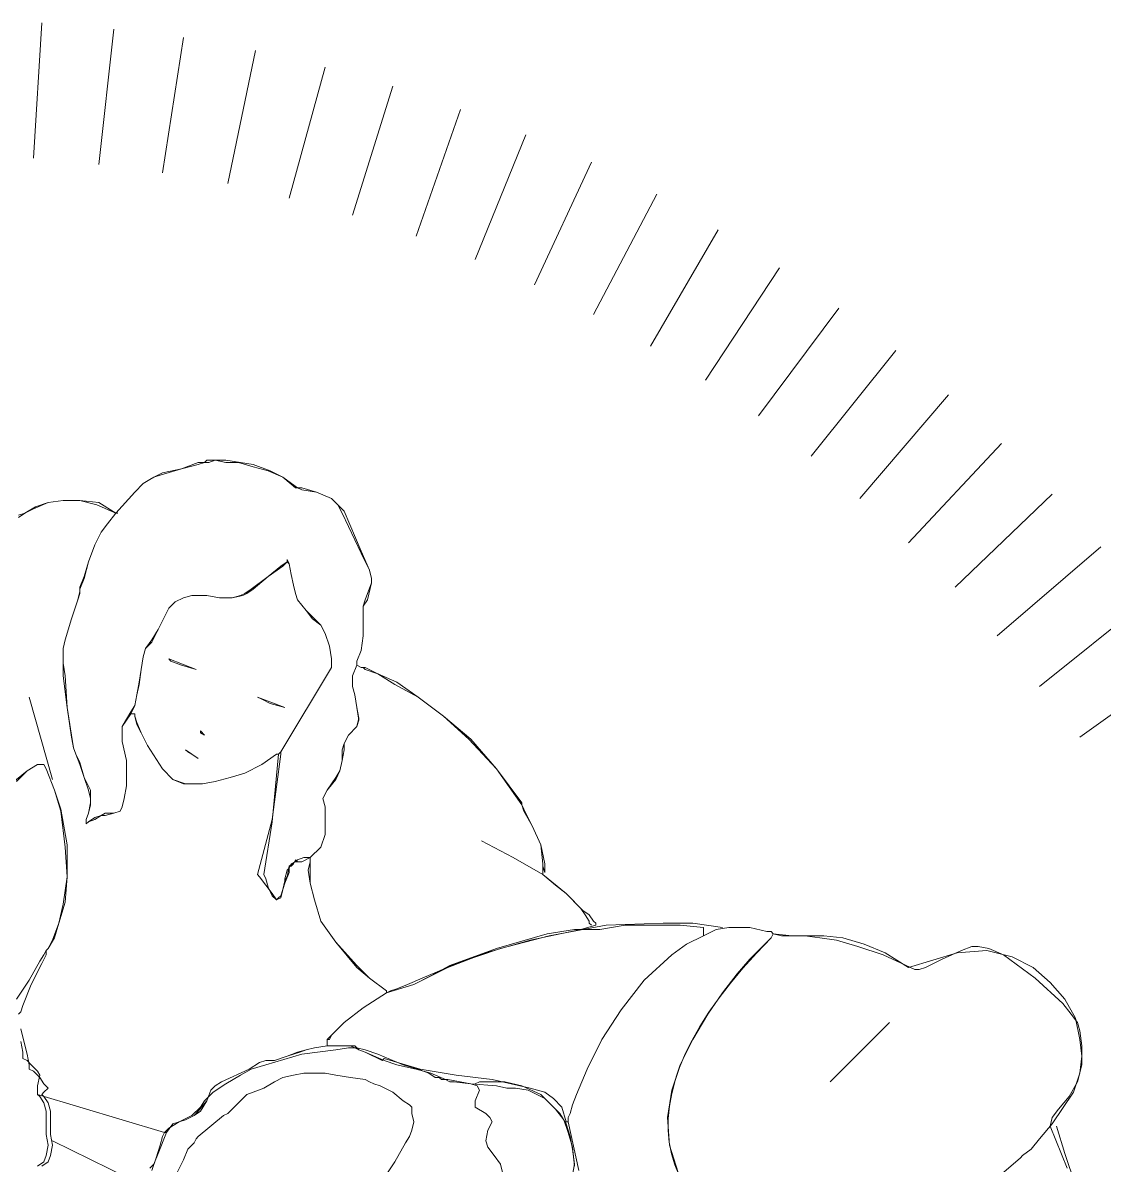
# Model space of a CAD drawing. Header units: centimetres. Extents: x -9.9 to 12.1, y -14.8 to 2.1.
# Drawn here: x 8.74796 to 8.77504, y -11.82197 to -11.79336 of the extents above; entities that cross this region are included whole.
import ezdxf

# ---------------------------------------------------------------- set-up
doc = ezdxf.new("R2010")
doc.units = ezdxf.units.CM
doc.header["$MEASUREMENT"] = 0
doc.layers.add('PDF _Geometria_Num_Penna__7', color=7, linetype='Continuous', lineweight=18)

msp = doc.modelspace()

# ---------------------------------------------------------------- linework, layer by layer
at = {"layer": 'PDF _Geometria_Num_Penna__7', "color": 7, "linetype": 'Continuous', "lineweight": 18, "flags": 128}
for points in [[(8.748441, -11.793364), (8.748229, -11.796751)], [(8.75024, -11.793522), (8.74987, -11.796909)], [(8.751986, -11.793734), (8.751457, -11.797121)], [(8.753786, -11.794052), (8.753098, -11.797386)], [(8.755532, -11.794475), (8.754632, -11.797756)], [(8.757225, -11.794951), (8.75622, -11.798179)], [(8.758919, -11.795533), (8.757808, -11.798709)], [(8.760559, -11.796168), (8.759289, -11.799291)], [(8.7622, -11.796856), (8.760771, -11.799926)], [(8.76384, -11.79765), (8.762253, -11.800667)], [(8.765375, -11.79855), (8.763681, -11.80146)], [(8.76691, -11.799502), (8.765057, -11.802307)], [(8.768391, -11.800508), (8.76638, -11.803207)], [(8.76982, -11.801566), (8.767703, -11.804212)], [(8.771143, -11.802677), (8.768921, -11.80527)], [(8.772466, -11.803895), (8.770138, -11.806382)], [(8.773736, -11.805165), (8.771302, -11.807493)], [(8.747859, -11.805747), (8.748018, -11.805641), (8.748229, -11.805535), (8.7486, -11.805376), (8.74897, -11.805323), (8.749393, -11.805323), (8.749817, -11.805429), (8.750293, -11.805641), (8.750081, -11.805906), (8.749923, -11.806117), (8.749764, -11.806435), (8.749605, -11.806858), (8.749499, -11.807281), (8.749393, -11.807546), (8.749393, -11.807652), (8.749341, -11.807811), (8.749182, -11.808287), (8.749023, -11.808816), (8.74897, -11.809028), (8.74897, -11.809239), (8.74897, -11.809451), (8.74897, -11.809716), (8.749076, -11.810509), (8.749182, -11.81125), (8.749235, -11.811515), (8.749288, -11.811674), (8.749393, -11.811938), (8.749499, -11.812256), (8.749605, -11.812573), (8.749658, -11.812785), (8.749658, -11.812944), (8.749605, -11.813155), (8.749552, -11.813314), (8.749552, -11.81342), (8.749605, -11.813367), (8.749764, -11.813314), (8.749923, -11.813208), (8.750028, -11.813208), (8.75024, -11.813155), (8.750399, -11.813103), (8.750452, -11.812997), (8.750505, -11.812785), (8.750558, -11.812467), (8.750558, -11.811832), (8.750452, -11.811356), (8.750452, -11.810986), (8.750664, -11.810668), (8.750769, -11.810668), (8.750769, -11.810721), (8.750822, -11.810933), (8.750928, -11.811145), (8.751087, -11.811462), (8.751457, -11.812044), (8.751722, -11.812309), (8.751986, -11.812415), (8.752092, -11.812415), (8.752251, -11.812415), (8.752463, -11.812415), (8.75278, -11.812362), (8.753151, -11.812256), (8.753521, -11.81215), (8.753945, -11.811938), (8.754315, -11.811674), (8.754368, -11.811674), (8.754209, -11.813367), (8.753997, -11.81469), (8.75405, -11.814796), (8.754103, -11.815008), (8.754209, -11.815219), (8.754315, -11.815325), (8.754421, -11.815272), (8.754474, -11.815061), (8.754527, -11.814849), (8.75458, -11.814743), (8.754632, -11.814478), (8.754685, -11.814478), (8.754738, -11.814425), (8.754791, -11.81432), (8.754844, -11.814373), (8.75495, -11.814373), (8.755162, -11.814267), (8.755162, -11.81432), (8.755162, -11.814373), (8.755109, -11.814584), (8.755162, -11.814902), (8.755267, -11.815325), (8.755426, -11.815854), (8.755797, -11.816384), (8.756326, -11.817019), (8.756643, -11.817283), (8.757067, -11.817601), (8.757067, -11.817654), (8.756485, -11.818024), (8.756008, -11.818394), (8.75585, -11.818553), (8.755691, -11.818712), (8.755638, -11.818818), (8.755585, -11.818818), (8.755585, -11.818977), (8.755267, -11.819029), (8.755056, -11.819082), (8.754844, -11.819135), (8.75458, -11.819241), (8.754262, -11.819347), (8.75405, -11.819347), (8.753892, -11.8194), (8.753627, -11.819559), (8.752939, -11.819876), (8.75278, -11.819982), (8.752674, -11.820088), (8.752569, -11.820352), (8.752357, -11.820617), (8.752251, -11.820723), (8.752039, -11.820829), (8.751722, -11.820935), (8.751563, -11.821146)], [(8.747859, -11.805694), (8.748018, -11.805641), (8.748282, -11.805482), (8.7486, -11.805376), (8.74897, -11.805323), (8.749393, -11.805323), (8.74987, -11.805376), (8.750293, -11.805641), (8.750346, -11.805641)], [(8.774953, -11.806488), (8.77236, -11.80871)], [(8.776065, -11.807864), (8.773419, -11.80998)], [(8.756432, -11.809504), (8.756485, -11.809504), (8.756538, -11.809504), (8.756855, -11.809663), (8.757331, -11.809874), (8.757861, -11.810245), (8.758496, -11.810721), (8.759183, -11.811303), (8.759819, -11.812044), (8.760454, -11.812891), (8.760454, -11.812944), (8.760506, -11.81305), (8.760718, -11.813473), (8.76093, -11.813949), (8.761036, -11.814425), (8.761036, -11.814584), (8.761036, -11.814637), (8.760983, -11.814478)], [(8.777176, -11.809292), (8.774424, -11.81125)], [(8.748123, -11.810245), (8.748706, -11.812309)], [(8.750769, -11.810668), (8.750769, -11.810721), (8.750822, -11.81088), (8.750928, -11.811145), (8.751087, -11.811462), (8.751457, -11.812044), (8.751722, -11.812309), (8.752039, -11.812415), (8.752092, -11.812415), (8.752251, -11.812415), (8.752463, -11.812415), (8.75278, -11.812362), (8.753151, -11.812256), (8.753521, -11.81215), (8.753945, -11.811938), (8.754315, -11.811674)], [(8.747859, -11.818183), (8.747912, -11.81813), (8.747965, -11.817971), (8.748176, -11.817442), (8.748441, -11.816913), (8.748547, -11.816701), (8.748547, -11.816595), (8.7486, -11.816542), (8.748758, -11.816278), (8.748864, -11.815907), (8.749023, -11.815378), (8.749076, -11.814743), (8.749076, -11.813949), (8.748917, -11.81305), (8.748758, -11.812573), (8.748547, -11.812044), (8.748494, -11.811938), (8.748335, -11.811938), (8.74807, -11.812097), (8.747806, -11.812309), (8.7477, -11.812415), (8.7477, -11.812467)], [(8.747806, -11.817812), (8.748123, -11.817336), (8.748388, -11.81686), (8.748494, -11.816701), (8.748547, -11.816595), (8.7486, -11.816542), (8.748706, -11.816331), (8.748864, -11.815907), (8.74897, -11.815431), (8.749076, -11.814743), (8.749023, -11.814002), (8.748917, -11.813103), (8.748758, -11.812573), (8.748547, -11.812044), (8.748494, -11.811938), (8.748335, -11.811938), (8.74807, -11.812097), (8.747806, -11.812362)], [(8.7622, -11.81596), (8.762147, -11.815907), (8.762147, -11.815854), (8.762041, -11.815696), (8.761935, -11.815537), (8.761565, -11.815166), (8.7613, -11.814955), (8.760983, -11.81469), (8.760242, -11.814267), (8.759448, -11.813843)], [(8.755162, -11.814267), (8.755162, -11.814373), (8.755162, -11.814584), (8.755162, -11.814902), (8.755267, -11.815325), (8.755426, -11.815854), (8.755797, -11.816384), (8.756326, -11.816966), (8.756643, -11.817283), (8.757067, -11.817601)], [(8.755585, -11.818818), (8.755638, -11.818765), (8.755691, -11.818712), (8.75585, -11.818553), (8.756008, -11.818394), (8.756485, -11.818024), (8.757067, -11.817654), (8.757173, -11.817601), (8.757331, -11.817548), (8.757596, -11.817442), (8.757966, -11.817283), (8.758337, -11.817124), (8.758813, -11.816913), (8.759924, -11.816542), (8.761142, -11.816225), (8.76257, -11.81596), (8.763999, -11.815907), (8.76474, -11.815907), (8.765481, -11.816013)], [(8.761882, -11.822099), (8.761618, -11.820882), (8.761618, -11.820776), (8.761671, -11.82067), (8.761723, -11.820458), (8.761829, -11.820194), (8.762094, -11.819559), (8.762464, -11.818818), (8.762941, -11.818077), (8.763523, -11.817336), (8.764211, -11.816701), (8.764581, -11.816436), (8.765004, -11.816225), (8.765322, -11.816066), (8.765639, -11.816013), (8.766169, -11.816013), (8.766592, -11.816119), (8.766698, -11.816119), (8.766751, -11.816172), (8.766962, -11.816225), (8.76728, -11.816225), (8.76765, -11.816225), (8.768021, -11.816225), (8.768497, -11.816278), (8.769026, -11.816436), (8.769555, -11.816648), (8.770138, -11.817019), (8.771355, -11.816648), (8.772096, -11.816595), (8.772731, -11.816754), (8.77326, -11.817019), (8.773683, -11.817389), (8.774054, -11.817812), (8.774318, -11.818289), (8.774424, -11.818818), (8.774477, -11.819241), (8.774424, -11.819664), (8.774265, -11.820141), (8.773736, -11.820935), (8.773419, -11.821305), (8.773207, -11.82157), (8.772995, -11.821728), (8.772942, -11.821781), (8.771408, -11.823104)], [(8.76437, -11.822152), (8.764158, -11.821464), (8.764105, -11.820776), (8.764211, -11.820088), (8.764422, -11.819453), (8.76474, -11.818818), (8.76511, -11.818183), (8.765481, -11.817654), (8.765851, -11.817177), (8.766169, -11.816807), (8.766486, -11.816489), (8.766698, -11.816278), (8.766751, -11.816172), (8.767227, -11.816225), (8.767545, -11.816225), (8.767915, -11.816278), (8.768338, -11.816331), (8.768868, -11.816489), (8.769503, -11.816701), (8.770297, -11.817071), (8.770402, -11.817071), (8.770561, -11.817019), (8.770984, -11.816807), (8.771461, -11.816595), (8.771725, -11.816489), (8.771884, -11.816489), (8.772149, -11.816542), (8.772519, -11.816701), (8.773313, -11.817283), (8.774001, -11.817918), (8.774213, -11.818183), (8.774371, -11.818394), (8.774424, -11.818606), (8.774477, -11.818977), (8.774477, -11.819453), (8.774371, -11.819876), (8.77416, -11.820247), (8.773895, -11.820564), (8.773736, -11.820776), (8.773683, -11.820987), (8.774107, -11.822046)], [(8.748441, -11.821993), (8.7486, -11.821887), (8.748653, -11.821728), (8.748706, -11.821464), (8.748653, -11.821199), (8.748653, -11.820882), (8.748653, -11.820617), (8.7486, -11.820405), (8.748494, -11.820247), (8.748441, -11.820194), (8.748494, -11.820141), (8.7486, -11.820035), (8.748494, -11.819929), (8.748388, -11.81977), (8.748229, -11.819612), (8.748123, -11.819559), (8.748123, -11.819453), (8.74807, -11.819188), (8.747965, -11.818765), (8.747912, -11.818553)], [(8.76818, -11.819876), (8.769661, -11.818394)], [(8.748335, -11.820194), (8.748335, -11.820141), (8.748335, -11.819982), (8.748388, -11.819717), (8.748335, -11.819612), (8.748176, -11.819453), (8.74807, -11.819347), (8.747965, -11.819294), (8.747965, -11.819135), (8.747912, -11.818871)], [(8.75114, -11.822046), (8.751246, -11.82194), (8.751351, -11.821675), (8.751563, -11.821146), (8.751722, -11.820935), (8.752039, -11.820829), (8.752251, -11.820723), (8.75241, -11.820617), (8.752569, -11.820352), (8.752674, -11.820088), (8.75278, -11.819982), (8.752939, -11.819876), (8.753627, -11.819559), (8.753892, -11.8194), (8.75405, -11.819347), (8.754262, -11.819347), (8.75458, -11.819241), (8.754897, -11.819135), (8.755056, -11.819082), (8.755267, -11.819029), (8.755585, -11.818977), (8.756008, -11.818977), (8.756167, -11.818977), (8.756273, -11.818977), (8.756379, -11.819082), (8.756538, -11.819135), (8.757014, -11.819347), (8.757331, -11.819453), (8.757543, -11.819506), (8.757808, -11.819559), (8.758178, -11.819664), (8.758548, -11.819823), (8.758654, -11.819876), (8.75876, -11.819876), (8.759183, -11.819929), (8.759342, -11.819982), (8.759395, -11.820088), (8.759289, -11.820352), (8.759289, -11.820458), (8.759289, -11.820511), (8.759554, -11.82067), (8.75966, -11.820776), (8.759713, -11.820882), (8.759607, -11.821093), (8.759554, -11.821358), (8.759607, -11.821517), (8.759766, -11.821728), (8.759924, -11.82194), (8.759977, -11.822152)], [(8.761618, -11.822787), (8.761777, -11.82194), (8.761724, -11.82157), (8.761671, -11.821252), (8.761565, -11.820935), (8.761406, -11.82067), (8.761036, -11.8203), (8.760612, -11.820088), (8.760295, -11.820035), (8.760083, -11.820035), (8.759819, -11.819982), (8.759183, -11.819929), (8.758601, -11.819823), (8.758443, -11.819823), (8.75839, -11.81977), (8.758284, -11.81977), (8.758125, -11.819664), (8.757861, -11.819559), (8.75749, -11.819453), (8.756855, -11.819188), (8.756538, -11.819082), (8.756326, -11.819029), (8.756114, -11.819029), (8.755797, -11.819082), (8.75495, -11.819188), (8.75405, -11.819453), (8.75368, -11.819559), (8.753415, -11.819717), (8.753045, -11.819929), (8.752727, -11.820141), (8.752516, -11.820352), (8.75241, -11.820511), (8.752198, -11.820723), (8.751881, -11.820882), (8.751616, -11.82104), (8.75151, -11.821146), (8.751457, -11.821252), (8.751404, -11.821464), (8.751299, -11.821781), (8.751193, -11.822099)], [(8.747964, -11.819294), (8.74807, -11.819347), (8.748176, -11.819453), (8.748335, -11.819612), (8.748388, -11.819717), (8.748335, -11.819982), (8.748335, -11.820141), (8.748335, -11.820194), (8.748388, -11.820247), (8.748494, -11.820405), (8.748547, -11.820617), (8.748547, -11.820882), (8.748547, -11.821199), (8.7486, -11.821464), (8.748547, -11.821728), (8.748494, -11.821887), (8.748335, -11.821993)], [(8.756961, -11.822363), (8.757278, -11.821887), (8.757543, -11.821411), (8.757649, -11.821252), (8.757702, -11.821093), (8.757755, -11.820882), (8.757702, -11.82067), (8.757702, -11.820511), (8.757649, -11.820458), (8.75749, -11.820352), (8.757225, -11.820141), (8.756908, -11.819982), (8.756749, -11.819929), (8.756643, -11.819876), (8.756538, -11.819823), (8.756167, -11.81977), (8.755797, -11.819717), (8.755532, -11.819664), (8.75532, -11.819664), (8.755003, -11.819664), (8.754738, -11.819717), (8.754474, -11.81977), (8.754262, -11.819876), (8.753997, -11.820035), (8.753733, -11.820141), (8.753574, -11.820194), (8.753415, -11.820352), (8.753257, -11.820511), (8.753098, -11.82067), (8.752992, -11.820723), (8.752357, -11.821252), (8.752304, -11.821305), (8.752251, -11.821411), (8.752092, -11.82157), (8.751986, -11.821834), (8.751828, -11.822152)], [(8.761777, -11.821993), (8.761724, -11.821517), (8.761618, -11.821146), (8.761512, -11.820829), (8.7613, -11.820564), (8.76093, -11.820194), (8.760454, -11.819982), (8.76003, -11.819876), (8.75966, -11.819876), (8.759395, -11.819876), (8.759289, -11.819929)], [(8.748335, -11.821993), (8.748494, -11.821887), (8.748547, -11.821728), (8.7486, -11.821464), (8.748547, -11.821199), (8.748547, -11.820882), (8.748547, -11.820617), (8.748494, -11.820405), (8.748388, -11.820247), (8.748335, -11.820194), (8.75151, -11.821146), (8.751563, -11.821146), (8.751351, -11.821675), (8.751246, -11.82194), (8.75114, -11.822046)], [(8.773842, -11.820987), (8.774054, -11.821675), (8.774318, -11.822469)], [(8.751087, -11.822522), (8.748706, -11.821358)]]:
    msp.add_lwpolyline(points, dxfattribs=at)
for points in [[(8.74897, -11.809239), (8.74897, -11.809028), (8.749023, -11.808816), (8.749182, -11.808287), (8.749341, -11.807811), (8.749393, -11.807652), (8.749393, -11.807546), (8.749499, -11.807281), (8.749605, -11.806858), (8.749764, -11.806435), (8.749923, -11.806117), (8.750081, -11.805906), (8.750293, -11.805641), (8.750769, -11.805112), (8.750981, -11.8049), (8.75114, -11.804794), (8.751246, -11.804741), (8.751404, -11.804688), (8.751934, -11.80453), (8.752357, -11.804424), (8.752516, -11.804371), (8.752569, -11.804371), (8.752622, -11.804371), (8.75278, -11.804318), (8.753045, -11.804371), (8.753362, -11.804371), (8.753733, -11.804477), (8.754103, -11.804583), (8.754474, -11.804741), (8.754791, -11.805006), (8.754844, -11.805006), (8.75495, -11.805059), (8.75532, -11.805112), (8.755691, -11.80527), (8.75585, -11.805429), (8.755955, -11.805641), (8.756432, -11.806646), (8.756643, -11.80707), (8.756696, -11.807281), (8.756696, -11.807387), (8.756538, -11.807811), (8.756485, -11.807969), (8.756485, -11.808128), (8.756485, -11.80834), (8.756485, -11.80871), (8.756432, -11.809081), (8.756326, -11.809345), (8.756326, -11.809451), (8.75622, -11.809716), (8.75622, -11.80998), (8.756273, -11.810192), (8.756326, -11.810509), (8.756379, -11.810827), (8.756326, -11.810986), (8.756114, -11.811197), (8.756008, -11.811409), (8.755955, -11.811568), (8.755955, -11.811832), (8.755903, -11.812097), (8.755797, -11.812309), (8.755585, -11.812573), (8.755479, -11.812785), (8.755532, -11.812997), (8.755532, -11.813314), (8.755532, -11.813685), (8.755426, -11.814002), (8.755162, -11.814267), (8.75495, -11.814373), (8.754844, -11.814373), (8.754791, -11.814373), (8.754685, -11.814425), (8.754632, -11.814531), (8.75458, -11.814584), (8.754527, -11.814796), (8.754527, -11.814902), (8.754474, -11.815061), (8.754421, -11.815272), (8.754315, -11.815325), (8.754209, -11.815219), (8.754103, -11.815008), (8.75405, -11.814796), (8.753997, -11.81469), (8.754209, -11.813367), (8.754368, -11.811674), (8.754421, -11.811621), (8.755691, -11.809504), (8.755691, -11.809292), (8.755638, -11.808975), (8.755532, -11.808657), (8.755426, -11.808446), (8.755215, -11.808287), (8.755056, -11.808075), (8.754844, -11.807811), (8.754791, -11.807652), (8.754738, -11.80744), (8.754685, -11.807176), (8.754632, -11.806911), (8.75458, -11.806858), (8.754421, -11.806964), (8.754103, -11.807229), (8.75368, -11.807546), (8.753521, -11.807652), (8.753415, -11.807705), (8.753204, -11.807758), (8.752886, -11.807758), (8.752569, -11.807705), (8.752357, -11.807705), (8.752198, -11.807705), (8.751986, -11.807758), (8.751775, -11.807864), (8.751616, -11.808022), (8.75151, -11.808234), (8.751351, -11.808551), (8.751193, -11.808869), (8.751034, -11.809028), (8.750981, -11.809239), (8.750928, -11.809557), (8.750875, -11.809927), (8.750822, -11.810192), (8.750769, -11.810457), (8.750664, -11.810668), (8.750452, -11.810986), (8.750452, -11.811356), (8.750558, -11.811832), (8.750558, -11.812467), (8.750505, -11.812785), (8.750452, -11.812997), (8.750399, -11.813103), (8.75024, -11.813155), (8.750028, -11.813208), (8.749923, -11.813208), (8.749764, -11.813314), (8.749605, -11.813367), (8.749552, -11.81342), (8.749552, -11.813314), (8.749605, -11.813155), (8.749658, -11.812944), (8.749658, -11.812785), (8.749605, -11.812573), (8.749499, -11.812256), (8.749393, -11.811938), (8.749288, -11.811674), (8.749235, -11.811515), (8.749182, -11.81125), (8.749076, -11.810509), (8.74897, -11.809716), (8.74897, -11.809451)], [(8.754632, -11.814478), (8.754632, -11.814531), (8.754632, -11.814637), (8.754527, -11.814902), (8.754421, -11.815219), (8.754368, -11.815272), (8.754315, -11.815325), (8.754209, -11.815166), (8.75405, -11.814955), (8.753892, -11.814743), (8.753839, -11.81469), (8.754209, -11.813314), (8.754421, -11.811674), (8.754421, -11.811621), (8.755691, -11.809504), (8.755691, -11.809292), (8.755638, -11.808975), (8.755532, -11.808657), (8.755426, -11.808446), (8.755267, -11.808287), (8.755056, -11.808075), (8.754844, -11.807811), (8.754791, -11.807652), (8.754738, -11.80744), (8.754685, -11.807176), (8.754632, -11.806911), (8.75458, -11.806805), (8.75458, -11.806858), (8.754474, -11.806964), (8.754103, -11.807229), (8.753733, -11.807546), (8.753574, -11.807652), (8.753468, -11.807705), (8.753204, -11.807758), (8.752886, -11.807758), (8.752569, -11.807705), (8.752357, -11.807705), (8.752198, -11.807705), (8.751986, -11.807758), (8.751775, -11.807864), (8.751616, -11.808022), (8.75151, -11.808234), (8.751351, -11.808551), (8.751193, -11.808816), (8.751034, -11.809028), (8.750981, -11.809239), (8.750928, -11.809557), (8.750875, -11.809874), (8.750822, -11.810192), (8.750769, -11.810457), (8.750664, -11.810615), (8.750452, -11.810986), (8.750452, -11.811356), (8.750558, -11.811832), (8.750558, -11.812467), (8.750505, -11.812785), (8.750452, -11.812997), (8.750399, -11.813103), (8.75024, -11.813155), (8.750028, -11.813155), (8.749923, -11.813208), (8.749764, -11.813261), (8.749605, -11.813367), (8.749552, -11.81342), (8.749552, -11.813314), (8.749605, -11.813155), (8.749658, -11.812891), (8.749658, -11.812785), (8.749658, -11.812573), (8.749499, -11.812256), (8.749393, -11.811885), (8.749288, -11.811674), (8.749235, -11.811515), (8.749182, -11.811197), (8.749076, -11.810509), (8.749023, -11.809716), (8.74897, -11.809398), (8.74897, -11.809239), (8.74897, -11.809028), (8.749023, -11.808816), (8.749182, -11.808287), (8.749341, -11.807811), (8.749393, -11.807599), (8.749393, -11.807493), (8.749499, -11.807229), (8.749605, -11.806858), (8.749764, -11.806435), (8.749923, -11.806117), (8.750081, -11.805906), (8.750293, -11.805641), (8.750769, -11.805112), (8.750981, -11.8049), (8.75114, -11.804794), (8.751246, -11.804741), (8.751457, -11.804635), (8.751934, -11.80453), (8.752357, -11.804371), (8.752516, -11.804371), (8.752569, -11.804318), (8.752622, -11.804318), (8.75278, -11.804318), (8.753045, -11.804318), (8.753415, -11.804371), (8.753733, -11.804424), (8.754156, -11.804583), (8.754474, -11.804741), (8.754844, -11.805006), (8.75495, -11.805006), (8.75532, -11.805112), (8.755691, -11.80527), (8.75585, -11.805429), (8.756008, -11.805588), (8.756432, -11.806593), (8.756643, -11.80707), (8.756696, -11.807281), (8.756696, -11.807387), (8.75659, -11.807811), (8.756485, -11.807969), (8.756485, -11.808075), (8.756485, -11.80834), (8.756485, -11.80871), (8.756432, -11.809081), (8.756326, -11.809345), (8.756326, -11.809451), (8.75622, -11.809716), (8.75622, -11.80998), (8.756273, -11.810192), (8.756326, -11.810509), (8.756379, -11.810774), (8.756326, -11.810986), (8.756114, -11.811197), (8.756008, -11.811409), (8.756008, -11.811568), (8.755955, -11.811832), (8.755903, -11.812097), (8.755797, -11.812256), (8.755585, -11.812573), (8.755479, -11.812785), (8.755532, -11.812997), (8.755532, -11.813314), (8.755532, -11.813685), (8.755426, -11.814002), (8.755162, -11.814267), (8.755003, -11.814267), (8.754844, -11.81432)], [(8.750822, -11.810192), (8.750875, -11.809927), (8.750928, -11.809557), (8.750981, -11.809239), (8.751034, -11.809028), (8.751193, -11.808869), (8.751351, -11.808551), (8.75151, -11.808234), (8.751616, -11.808022), (8.751775, -11.807864), (8.751986, -11.807758), (8.752198, -11.807705), (8.752357, -11.807705), (8.752568, -11.807705), (8.752886, -11.807758), (8.753203, -11.807758), (8.753415, -11.807705), (8.753521, -11.807652), (8.75368, -11.807546), (8.754103, -11.807229), (8.754421, -11.806964), (8.754579, -11.806858), (8.754632, -11.806911), (8.754685, -11.807176), (8.754738, -11.80744), (8.754791, -11.807652), (8.754844, -11.807811), (8.755056, -11.808075), (8.755214, -11.808287), (8.755426, -11.808446), (8.755532, -11.808657), (8.755638, -11.808975), (8.755691, -11.809292), (8.755691, -11.809504), (8.754421, -11.811621), (8.754368, -11.811674), (8.754315, -11.811674), (8.753944, -11.811938), (8.753521, -11.81215), (8.753151, -11.812256), (8.75278, -11.812362), (8.752463, -11.812415), (8.752251, -11.812415), (8.752092, -11.812415), (8.751986, -11.812415), (8.751722, -11.812309), (8.751457, -11.812044), (8.751087, -11.811462), (8.750928, -11.811145), (8.750822, -11.810933), (8.750769, -11.810721), (8.750769, -11.810668), (8.750663, -11.810668), (8.750769, -11.810457)], [(8.751616, -11.809292), (8.751669, -11.809345), (8.751934, -11.809451), (8.752304, -11.809557)], [(8.755162, -11.814267), (8.755162, -11.81432), (8.755162, -11.814373), (8.755109, -11.814584), (8.755162, -11.814902), (8.755267, -11.815325), (8.755426, -11.815854), (8.755797, -11.816384), (8.756326, -11.817019), (8.756643, -11.817283), (8.757067, -11.817601), (8.757067, -11.817654), (8.757755, -11.817442), (8.758601, -11.817019), (8.759554, -11.816648), (8.760665, -11.816331), (8.761935, -11.816066), (8.762306, -11.81596), (8.762306, -11.815907), (8.762253, -11.815854), (8.762147, -11.815696), (8.761988, -11.81559), (8.761565, -11.815166), (8.760983, -11.81469), (8.760983, -11.814637), (8.760983, -11.814584), (8.760983, -11.814425), (8.76093, -11.813949), (8.760718, -11.813473), (8.760506, -11.813103), (8.760454, -11.812944), (8.759819, -11.812044), (8.759131, -11.811303), (8.758496, -11.810721), (8.757861, -11.810245), (8.757278, -11.809927), (8.756855, -11.809663), (8.756538, -11.809557), (8.756485, -11.809504), (8.756432, -11.809504), (8.756326, -11.809451), (8.75622, -11.809716), (8.75622, -11.80998), (8.756273, -11.810192), (8.756326, -11.810509), (8.756379, -11.810827), (8.756326, -11.810986), (8.756114, -11.811197), (8.756008, -11.811409), (8.755955, -11.811568), (8.755955, -11.811832), (8.755903, -11.812097), (8.755797, -11.812309), (8.755585, -11.812573), (8.755479, -11.812785), (8.755532, -11.812997), (8.755532, -11.813314), (8.755532, -11.813685), (8.755426, -11.814002)], [(8.753839, -11.810245), (8.753945, -11.810298), (8.754156, -11.810404), (8.754527, -11.810509)], [(8.75241, -11.811092), (8.75241, -11.811145), (8.752516, -11.811197)], [(8.752039, -11.811568), (8.752092, -11.811621), (8.752198, -11.811674), (8.752357, -11.81178)], [(8.755585, -11.818818), (8.755638, -11.818818), (8.755691, -11.818712), (8.75585, -11.818553), (8.756008, -11.818394), (8.756485, -11.818024), (8.757067, -11.817654), (8.757755, -11.817442), (8.758178, -11.81723), (8.758654, -11.816966), (8.759819, -11.816542), (8.761089, -11.816172), (8.761777, -11.816066), (8.762412, -11.816066), (8.763047, -11.81596), (8.763735, -11.81596), (8.764422, -11.81596), (8.765005, -11.816013), (8.765005, -11.816225), (8.764581, -11.816436), (8.764211, -11.816701), (8.763523, -11.817336), (8.762941, -11.818077), (8.762464, -11.818818), (8.762094, -11.819559), (8.761829, -11.820194), (8.761724, -11.820458), (8.761671, -11.82067), (8.761618, -11.820776), (8.761618, -11.820882), (8.761565, -11.820882), (8.761459, -11.820511), (8.761247, -11.8203), (8.761036, -11.820141), (8.760665, -11.820035), (8.759713, -11.819823), (8.758813, -11.819717), (8.757913, -11.819559), (8.757014, -11.819294), (8.756961, -11.819347), (8.756538, -11.819135), (8.756379, -11.819082), (8.756273, -11.819029), (8.756167, -11.818977), (8.756008, -11.818977), (8.755585, -11.818977)]]:
    msp.add_lwpolyline(points, close=True, dxfattribs=at)
at = {"layer": 'PDF _Geometria_Num_Penna__7', "color": 7, "linetype": 'Continuous', "lineweight": 18}
msp.add_ellipse((8.79221, -11.813503), major_axis=(0.027968, 0.008322), ratio=0.315378, start_param=2.616088, end_param=3.634666, dxfattribs=at)

doc.saveas('drawing.dxf')
